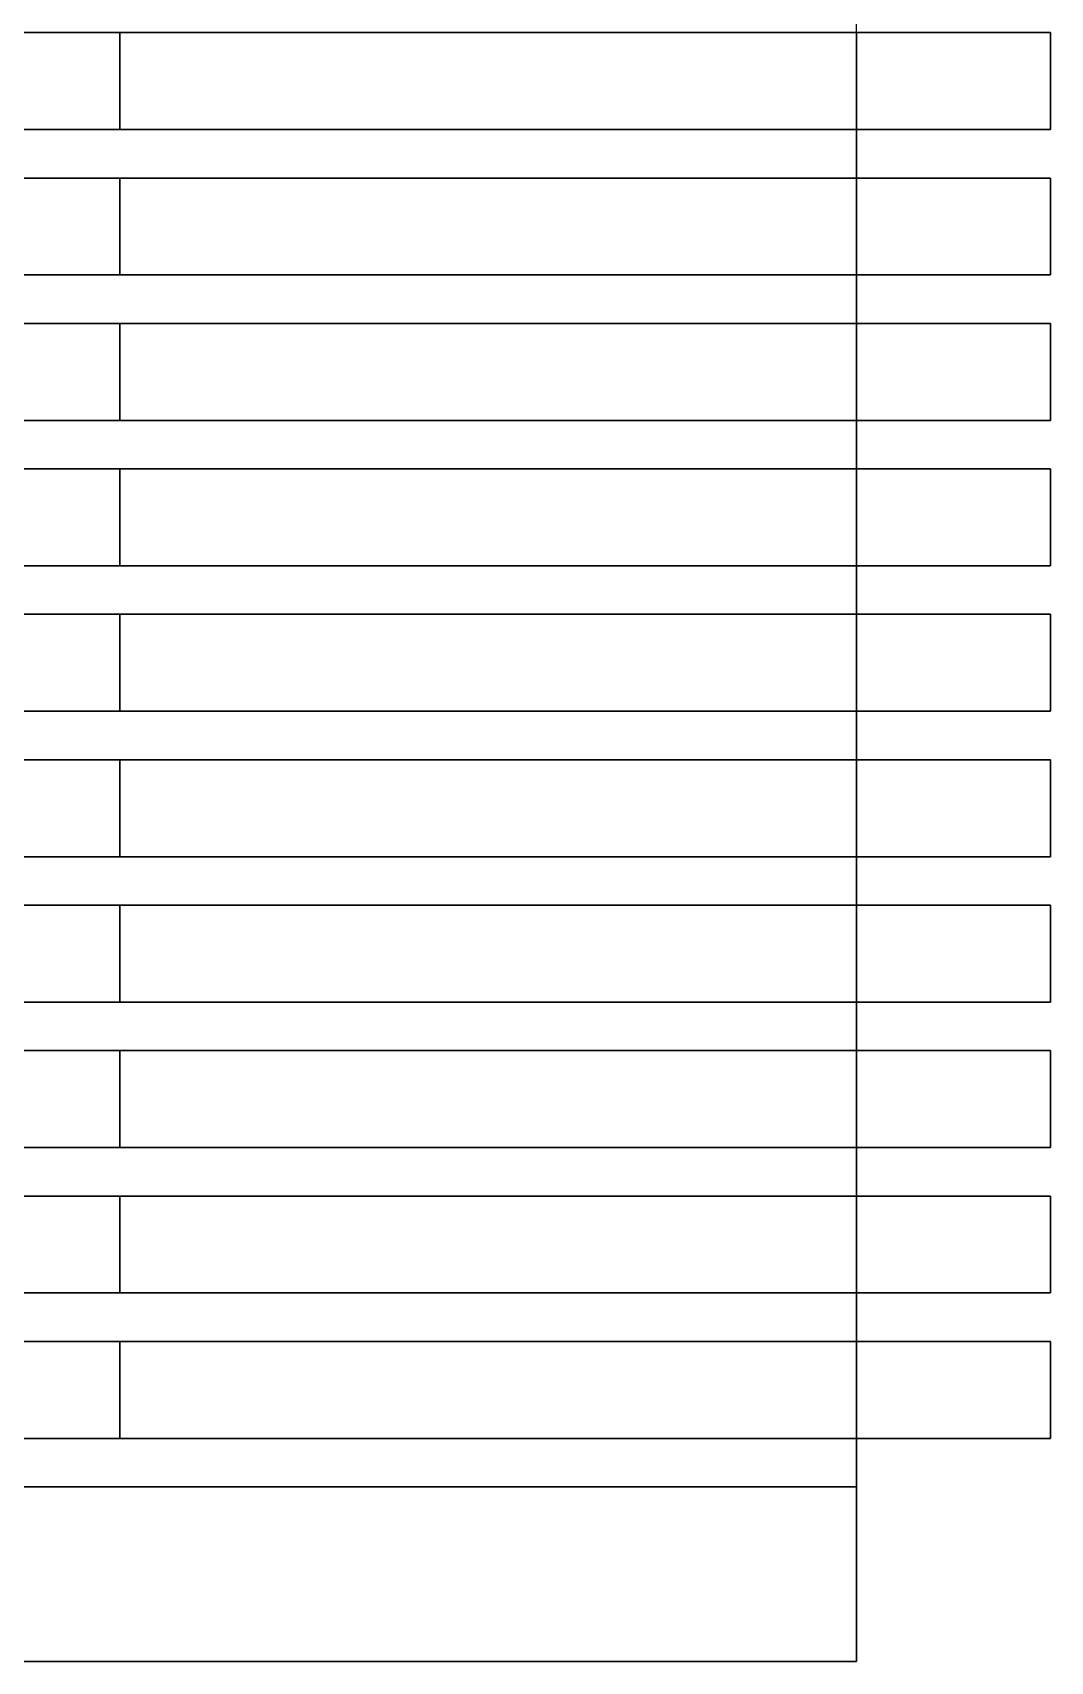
# Model space of a CAD drawing. Header units: millimetres. Extents: x -20 to 230, y -446 to 0.
# Drawn here: x 125 to 230, y -446 to -278 of the extents above; entities that cross this region are included whole.
import ezdxf

# ---------------------------------------------------------------- set-up
doc = ezdxf.new("R2010")
doc.units = ezdxf.units.MM
for name, color, linetype in [('1', 9, 'Continuous'), ('27', 7, 'Continuous'), ('Caixa', 250, 'Continuous')]:
    doc.layers.add(name, color=color, linetype=linetype)
for name, color, linetype, plot in [('2', 253, 'Continuous', False), ('3', 41, 'Continuous', False), ('4', 253, 'Continuous', False), ('5', 33, 'Continuous', False), ('6', 41, 'Continuous', False), ('7', 253, 'Continuous', False), ('8', 8, 'Continuous', False), ('9', 61, 'Continuous', False), ('Letra', 250, 'Continuous', False)]:
    doc.layers.add(name, color=color, linetype=linetype, plot=plot)

# ---------------------------------------------------------------- blocks, each defined once
blk = doc.blocks.new('2')
at = {"layer": 'Letra', "invisible_edges": 15}
for points in [[(210, -477.5, 130), (151.31, -477.5, 130), (151.31, -76, 130), (210, -76, 130)], [(151.31, -302.47, 130), (90.46, -302.47, 130), (90.86, -336.07, 130), (151.31, -336.07, 130)], [(151.31, -336.07, 130), (89.06, -346.4, 130), (87.77, -347.27, 130), (151.31, -347.27, 130)], [(87.83, -336.07, 130), (88.79, -336.69, 130), (89.45, -337.29, 130), (151.31, -336.07, 130)], [(151.31, -336.07, 130), (90.59, -344.38, 130), (89.83, -345.58, 130), (89.06, -346.4, 130)], [(89.45, -337.29, 130), (90.36, -338.5, 130), (90.83, -339.52, 130), (151.31, -336.07, 130)], [(91.2, -341.87, 130), (91.01, -343.2, 130), (90.59, -344.38, 130), (151.31, -336.07, 130)], [(90.83, -339.52, 130), (91.14, -340.76, 130), (91.2, -341.87, 130), (151.31, -336.07, 130)], [(87.77, -347.27, 130), (88.92, -348.29, 130), (89.64, -349.18, 130), (151.31, -347.27, 130)], [(151.31, -347.27, 130), (89.64, -349.18, 130), (90.24, -350.24, 130), (90.7, -351.47, 130)], [(90.7, -351.47, 130), (90.95, -352.85, 130), (90.95, -354.14, 130), (151.31, -347.27, 130)], [(151.31, -347.27, 130), (90.95, -354.14, 130), (90.75, -355.32, 130), (151.31, -355.32, 130)], [(89.8, -357.57, 130), (88.81, -368.93, 130), (151.31, -368.93, 130), (151.31, -355.32, 130)], [(151.31, -355.32, 130), (90.75, -355.32, 130), (90.39, -356.42, 130), (89.8, -357.57, 130)], [(88.81, -368.93, 130), (89.98, -370.98, 130), (90.64, -373.25, 130), (151.31, -368.93, 130)], [(151.31, -368.93, 130), (90.64, -373.25, 130), (90.77, -375.49, 130), (151.31, -375.49, 130)], [(90.4, -377.72, 130), (90.77, -375.49, 130), (151.31, -375.49, 130), (151.31, -397.5, 130)], [(90.4, -377.72, 130), (99.63, -401.82, 130), (151.31, -401.82, 130), (151.31, -397.5, 130)], [(151.31, -401.82, 130), (151.31, -477.5, 130), (105, -477.5, 130), (99.63, -401.82, 130)], [(0, -500, 130), (0, -477.5, 130), (210, -477.5, 130), (210, -500, 130)]]:
    blk.add_3dface(points, dxfattribs=at)

msp = doc.modelspace()

# ---------------------------------------------------------------- linework, layer by layer
at = {"layer": '1'}
for points in [[(134, -408, 115), (134, -398, 115), (230, -398, 115), (230, -408, 115)], [(134, -398, 115), (134, -398, 15), (230, -398, 15), (230, -398, 115)], [(134, -408, 15), (134, -398, 15), (230, -398, 15), (230, -408, 15)], [(134, -408, 115), (134, -398, 115), (134, -398, 15), (134, -408, 15)], [(230, -408, 115), (230, -398, 115), (230, -398, 15), (230, -408, 15)], [(134, -408, 115), (134, -408, 15), (230, -408, 15), (230, -408, 115)]]:
    msp.add_3dface(points, dxfattribs=at)
at = {"layer": '2'}
for points in [[(134, -393, 115), (134, -383, 115), (230, -383, 115), (230, -393, 115)], [(134, -383, 115), (134, -383, 15), (230, -383, 15), (230, -383, 115)], [(134, -393, 15), (134, -383, 15), (230, -383, 15), (230, -393, 15)], [(134, -393, 115), (134, -383, 115), (134, -383, 15), (134, -393, 15)], [(230, -393, 115), (230, -383, 115), (230, -383, 15), (230, -393, 15)], [(134, -393, 115), (134, -393, 15), (230, -393, 15), (230, -393, 115)]]:
    msp.add_3dface(points, dxfattribs=at)
at = {"layer": '27'}
for points in [[(134, -423, 115), (134, -413, 115), (230, -413, 115), (230, -423, 115)], [(134, -413, 115), (134, -413, 15), (230, -413, 15), (230, -413, 115)], [(134, -423, 15), (134, -413, 15), (230, -413, 15), (230, -423, 15)], [(134, -423, 115), (134, -413, 115), (134, -413, 15), (134, -423, 15)], [(230, -423, 115), (230, -413, 115), (230, -413, 15), (230, -423, 15)], [(134, -423, 115), (134, -423, 15), (230, -423, 15), (230, -423, 115)]]:
    msp.add_3dface(points, dxfattribs=at)
at = {"layer": '3'}
for points in [[(134, -378, 115), (134, -368, 115), (230, -368, 115), (230, -378, 115)], [(134, -368, 115), (134, -368, 15), (230, -368, 15), (230, -368, 115)], [(134, -378, 15), (134, -368, 15), (230, -368, 15), (230, -378, 15)], [(134, -378, 115), (134, -368, 115), (134, -368, 15), (134, -378, 15)], [(230, -378, 115), (230, -368, 115), (230, -368, 15), (230, -378, 15)], [(134, -378, 115), (134, -378, 15), (230, -378, 15), (230, -378, 115)]]:
    msp.add_3dface(points, dxfattribs=at)
at = {"layer": '4'}
for points in [[(134, -363, 115), (134, -353, 115), (230, -353, 115), (230, -363, 115)], [(134, -353, 115), (134, -353, 15), (230, -353, 15), (230, -353, 115)], [(134, -363, 15), (134, -353, 15), (230, -353, 15), (230, -363, 15)], [(134, -363, 115), (134, -353, 115), (134, -353, 15), (134, -363, 15)], [(230, -363, 115), (230, -353, 115), (230, -353, 15), (230, -363, 15)], [(134, -363, 115), (134, -363, 15), (230, -363, 15), (230, -363, 115)]]:
    msp.add_3dface(points, dxfattribs=at)
at = {"layer": '5'}
for points in [[(134, -348, 115), (134, -338, 115), (230, -338, 115), (230, -348, 115)], [(134, -338, 115), (134, -338, 15), (230, -338, 15), (230, -338, 115)], [(134, -348, 15), (134, -338, 15), (230, -338, 15), (230, -348, 15)], [(134, -348, 115), (134, -338, 115), (134, -338, 15), (134, -348, 15)], [(230, -348, 115), (230, -338, 115), (230, -338, 15), (230, -348, 15)], [(134, -348, 115), (134, -348, 15), (230, -348, 15), (230, -348, 115)]]:
    msp.add_3dface(points, dxfattribs=at)
at = {"layer": '6'}
for points in [[(134, -333, 115), (134, -323, 115), (230, -323, 115), (230, -333, 115)], [(134, -323, 115), (134, -323, 15), (230, -323, 15), (230, -323, 115)], [(134, -333, 15), (134, -323, 15), (230, -323, 15), (230, -333, 15)], [(134, -333, 115), (134, -323, 115), (134, -323, 15), (134, -333, 15)], [(230, -333, 115), (230, -323, 115), (230, -323, 15), (230, -333, 15)], [(134, -333, 115), (134, -333, 15), (230, -333, 15), (230, -333, 115)]]:
    msp.add_3dface(points, dxfattribs=at)
at = {"layer": '7'}
for points in [[(134, -318, 115), (134, -308, 115), (230, -308, 115), (230, -318, 115)], [(134, -308, 115), (134, -308, 15), (230, -308, 15), (230, -308, 115)], [(134, -318, 15), (134, -308, 15), (230, -308, 15), (230, -318, 15)], [(134, -318, 115), (134, -308, 115), (134, -308, 15), (134, -318, 15)], [(230, -318, 115), (230, -308, 115), (230, -308, 15), (230, -318, 15)], [(134, -318, 115), (134, -318, 15), (230, -318, 15), (230, -318, 115)]]:
    msp.add_3dface(points, dxfattribs=at)
at = {"layer": '8'}
for points in [[(134, -303, 115), (134, -293, 115), (230, -293, 115), (230, -303, 115)], [(134, -293, 115), (134, -293, 15), (230, -293, 15), (230, -293, 115)], [(134, -303, 15), (134, -293, 15), (230, -293, 15), (230, -303, 15)], [(134, -303, 115), (134, -293, 115), (134, -293, 15), (134, -303, 15)], [(230, -303, 115), (230, -293, 115), (230, -293, 15), (230, -303, 15)], [(134, -303, 115), (134, -303, 15), (230, -303, 15), (230, -303, 115)]]:
    msp.add_3dface(points, dxfattribs=at)
at = {"layer": '9'}
for points in [[(134, -288, 115), (134, -278, 115), (230, -278, 115), (230, -288, 115)], [(134, -278, 115), (134, -278, 15), (230, -278, 15), (230, -278, 115)], [(134, -288, 15), (134, -278, 15), (230, -278, 15), (230, -288, 15)], [(134, -288, 115), (134, -278, 115), (134, -278, 15), (134, -288, 15)], [(230, -288, 115), (230, -278, 115), (230, -278, 15), (230, -288, 15)], [(134, -288, 115), (134, -288, 15), (230, -288, 15), (230, -288, 115)]]:
    msp.add_3dface(points, dxfattribs=at)
at = {"layer": 'Caixa'}
for p, q in [((0, -446), (210, -446)), ((210, -446, 130), (0, -446, 130)), ((210, -446), (210, -446, 130))]:
    msp.add_line(p, q, dxfattribs=at)
for points in [[(0, 0), (0, -446), (210, -446), (210, 0)], [(0, -278, 115), (0, -288, 115), (210, -288, 115), (210, -278, 115)], [(210, -278, 15), (210, -288, 15), (0, -288, 15), (0, -278, 15)], [(210, -293, 112), (210, -288, 112), (0, -288, 112), (0, -293, 112)], [(0, -288, 115), (0, -288, 112), (210, -288, 112), (210, -288, 115)], [(0, -293, 18), (0, -288, 18), (210, -288, 18), (210, -293, 18)], [(210, -288, 15), (210, -288, 18), (0, -288, 18), (0, -288, 15)], [(0, -293, 112), (0, -293, 115), (210, -293, 115), (210, -293, 112)], [(0, -293, 115), (0, -303, 115), (210, -303, 115), (210, -293, 115)], [(210, -293, 18), (210, -293, 15), (0, -293, 15), (0, -293, 18)], [(210, -293, 15), (210, -303, 15), (0, -303, 15), (0, -293, 15)], [(210, -308, 112), (210, -303, 112), (0, -303, 112), (0, -308, 112)], [(0, -303, 115), (0, -303, 112), (210, -303, 112), (210, -303, 115)], [(0, -308, 18), (0, -303, 18), (210, -303, 18), (210, -308, 18)], [(210, -303, 15), (210, -303, 18), (0, -303, 18), (0, -303, 15)], [(0, -308, 112), (0, -308, 115), (210, -308, 115), (210, -308, 112)], [(0, -308, 115), (0, -318, 115), (210, -318, 115), (210, -308, 115)], [(210, -308, 18), (210, -308, 15), (0, -308, 15), (0, -308, 18)], [(210, -308, 15), (210, -318, 15), (0, -318, 15), (0, -308, 15)], [(210, -323, 112), (210, -318, 112), (0, -318, 112), (0, -323, 112)], [(0, -318, 115), (0, -318, 112), (210, -318, 112), (210, -318, 115)], [(0, -323, 18), (0, -318, 18), (210, -318, 18), (210, -323, 18)], [(210, -318, 15), (210, -318, 18), (0, -318, 18), (0, -318, 15)], [(0, -323, 112), (0, -323, 115), (210, -323, 115), (210, -323, 112)], [(0, -323, 115), (0, -333, 115), (210, -333, 115), (210, -323, 115)], [(210, -323, 18), (210, -323, 15), (0, -323, 15), (0, -323, 18)], [(210, -323, 15), (210, -333, 15), (0, -333, 15), (0, -323, 15)], [(210, -338, 112), (210, -333, 112), (0, -333, 112), (0, -338, 112)], [(0, -333, 115), (0, -333, 112), (210, -333, 112), (210, -333, 115)], [(0, -338, 18), (0, -333, 18), (210, -333, 18), (210, -338, 18)], [(210, -333, 15), (210, -333, 18), (0, -333, 18), (0, -333, 15)], [(0, -338, 112), (0, -338, 115), (210, -338, 115), (210, -338, 112)], [(0, -338, 115), (0, -348, 115), (210, -348, 115), (210, -338, 115)], [(210, -338, 18), (210, -338, 15), (0, -338, 15), (0, -338, 18)], [(210, -338, 15), (210, -348, 15), (0, -348, 15), (0, -338, 15)], [(210, -353, 112), (210, -348, 112), (0, -348, 112), (0, -353, 112)], [(0, -348, 115), (0, -348, 112), (210, -348, 112), (210, -348, 115)], [(0, -353, 18), (0, -348, 18), (210, -348, 18), (210, -353, 18)], [(210, -348, 15), (210, -348, 18), (0, -348, 18), (0, -348, 15)], [(0, -353, 112), (0, -353, 115), (210, -353, 115), (210, -353, 112)], [(0, -353, 115), (0, -363, 115), (210, -363, 115), (210, -353, 115)], [(210, -353, 18), (210, -353, 15), (0, -353, 15), (0, -353, 18)], [(210, -353, 15), (210, -363, 15), (0, -363, 15), (0, -353, 15)], [(210, -368, 112), (210, -363, 112), (0, -363, 112), (0, -368, 112)], [(0, -363, 115), (0, -363, 112), (210, -363, 112), (210, -363, 115)], [(0, -368, 18), (0, -363, 18), (210, -363, 18), (210, -368, 18)], [(210, -363, 15), (210, -363, 18), (0, -363, 18), (0, -363, 15)], [(0, -368, 112), (0, -368, 115), (210, -368, 115), (210, -368, 112)], [(0, -368, 115), (0, -378, 115), (210, -378, 115), (210, -368, 115)], [(210, -368, 18), (210, -368, 15), (0, -368, 15), (0, -368, 18)], [(210, -368, 15), (210, -378, 15), (0, -378, 15), (0, -368, 15)], [(210, -383, 112), (210, -378, 112), (0, -378, 112), (0, -383, 112)], [(0, -378, 115), (0, -378, 112), (210, -378, 112), (210, -378, 115)], [(0, -383, 18), (0, -378, 18), (210, -378, 18), (210, -383, 18)], [(210, -378, 15), (210, -378, 18), (0, -378, 18), (0, -378, 15)], [(0, -383, 112), (0, -383, 115), (210, -383, 115), (210, -383, 112)], [(0, -383, 115), (0, -393, 115), (210, -393, 115), (210, -383, 115)], [(210, -383, 18), (210, -383, 15), (0, -383, 15), (0, -383, 18)], [(210, -383, 15), (210, -393, 15), (0, -393, 15), (0, -383, 15)], [(210, -398, 112), (210, -393, 112), (0, -393, 112), (0, -398, 112)], [(0, -393, 115), (0, -393, 112), (210, -393, 112), (210, -393, 115)], [(0, -398, 18), (0, -393, 18), (210, -393, 18), (210, -398, 18)], [(210, -393, 15), (210, -393, 18), (0, -393, 18), (0, -393, 15)], [(0, -398, 112), (0, -398, 115), (210, -398, 115), (210, -398, 112)], [(0, -398, 115), (0, -408, 115), (210, -408, 115), (210, -398, 115)], [(210, -398, 18), (210, -398, 15), (0, -398, 15), (0, -398, 18)], [(210, -398, 15), (210, -408, 15), (0, -408, 15), (0, -398, 15)], [(210, -413, 112), (210, -408, 112), (0, -408, 112), (0, -413, 112)], [(0, -408, 115), (0, -408, 112), (210, -408, 112), (210, -408, 115)], [(0, -413, 18), (0, -408, 18), (210, -408, 18), (210, -413, 18)], [(210, -408, 15), (210, -408, 18), (0, -408, 18), (0, -408, 15)], [(0, -413, 112), (0, -413, 115), (210, -413, 115), (210, -413, 112)], [(0, -413, 115), (0, -423, 115), (210, -423, 115), (210, -413, 115)], [(210, -413, 18), (210, -413, 15), (0, -413, 15), (0, -413, 18)], [(210, -413, 15), (210, -423, 15), (0, -423, 15), (0, -413, 15)], [(210, -428, 112), (210, -423, 112), (0, -423, 112), (0, -428, 112)], [(0, -423, 115), (0, -423, 112), (210, -423, 112), (210, -423, 115)], [(0, -428, 18), (0, -423, 18), (210, -423, 18), (210, -428, 18)], [(210, -423, 15), (210, -423, 18), (0, -423, 18), (0, -423, 15)]]:
    msp.add_3dface(points, dxfattribs=at)
for points, invisible_edges in [([(210, -278, 115), (210, -278, 130), (210, -288, 130), (210, -288, 115)], 5), ([(210, -288, 115), (210, -288, 130), (210, -278, 130), (210, -278, 115)], 5), ([(210, -278, 15), (210, -278), (210, -288), (210, -288, 15)], 5), ([(210, -288, 15), (210, -288), (210, -278), (210, -278, 15)], 5), ([(210, -288, 130), (210, -293, 130), (210, -293, 115), (210, -288, 115)], 14), ([(210, -288, 112), (210, -293, 112), (210, -293, 115), (210, -288, 115)], 4), ([(210, -288, 115), (210, -293, 115), (210, -293, 130), (210, -288, 130)], 11), ([(210, -288, 115), (210, -293, 115), (210, -293, 112), (210, -288, 112)], 1), ([(210, -288), (210, -293), (210, -293, 15), (210, -288, 15)], 14), ([(210, -288, 18), (210, -293, 18), (210, -293, 15), (210, -288, 15)], 4), ([(210, -288, 15), (210, -293, 15), (210, -293), (210, -288)], 11), ([(210, -288, 15), (210, -293, 15), (210, -293, 18), (210, -288, 18)], 1), ([(210, -293, 115), (210, -293, 130), (210, -303, 130), (210, -303, 115)], 5), ([(210, -303, 115), (210, -303, 130), (210, -293, 130), (210, -293, 115)], 5), ([(210, -293, 15), (210, -293), (210, -303), (210, -303, 15)], 5), ([(210, -303, 15), (210, -303), (210, -293), (210, -293, 15)], 5), ([(210, -303, 130), (210, -308, 130), (210, -308, 115), (210, -303, 115)], 14), ([(210, -303, 112), (210, -308, 112), (210, -308, 115), (210, -303, 115)], 4), ([(210, -303, 115), (210, -308, 115), (210, -308, 130), (210, -303, 130)], 11), ([(210, -303, 115), (210, -308, 115), (210, -308, 112), (210, -303, 112)], 1), ([(210, -303), (210, -308), (210, -308, 15), (210, -303, 15)], 14), ([(210, -303, 18), (210, -308, 18), (210, -308, 15), (210, -303, 15)], 4), ([(210, -303, 15), (210, -308, 15), (210, -308), (210, -303)], 11), ([(210, -303, 15), (210, -308, 15), (210, -308, 18), (210, -303, 18)], 1), ([(210, -308, 115), (210, -308, 130), (210, -318, 130), (210, -318, 115)], 5), ([(210, -318, 115), (210, -318, 130), (210, -308, 130), (210, -308, 115)], 5), ([(210, -308, 15), (210, -308), (210, -318), (210, -318, 15)], 5), ([(210, -318, 15), (210, -318), (210, -308), (210, -308, 15)], 5), ([(210, -318, 130), (210, -323, 130), (210, -323, 115), (210, -318, 115)], 14), ([(210, -318, 112), (210, -323, 112), (210, -323, 115), (210, -318, 115)], 4), ([(210, -318, 115), (210, -323, 115), (210, -323, 130), (210, -318, 130)], 11), ([(210, -318, 115), (210, -323, 115), (210, -323, 112), (210, -318, 112)], 1), ([(210, -318), (210, -323), (210, -323, 15), (210, -318, 15)], 14), ([(210, -318, 18), (210, -323, 18), (210, -323, 15), (210, -318, 15)], 4), ([(210, -318, 15), (210, -323, 15), (210, -323), (210, -318)], 11), ([(210, -318, 15), (210, -323, 15), (210, -323, 18), (210, -318, 18)], 1), ([(210, -323, 115), (210, -323, 130), (210, -333, 130), (210, -333, 115)], 5), ([(210, -333, 115), (210, -333, 130), (210, -323, 130), (210, -323, 115)], 5), ([(210, -323, 15), (210, -323), (210, -333), (210, -333, 15)], 5), ([(210, -333, 15), (210, -333), (210, -323), (210, -323, 15)], 5), ([(210, -333, 130), (210, -338, 130), (210, -338, 115), (210, -333, 115)], 14), ([(210, -333, 112), (210, -338, 112), (210, -338, 115), (210, -333, 115)], 4), ([(210, -333, 115), (210, -338, 115), (210, -338, 130), (210, -333, 130)], 11), ([(210, -333, 115), (210, -338, 115), (210, -338, 112), (210, -333, 112)], 1), ([(210, -333), (210, -338), (210, -338, 15), (210, -333, 15)], 14), ([(210, -333, 18), (210, -338, 18), (210, -338, 15), (210, -333, 15)], 4), ([(210, -333, 15), (210, -338, 15), (210, -338), (210, -333)], 11), ([(210, -333, 15), (210, -338, 15), (210, -338, 18), (210, -333, 18)], 1), ([(210, -338, 115), (210, -338, 130), (210, -348, 130), (210, -348, 115)], 5), ([(210, -348, 115), (210, -348, 130), (210, -338, 130), (210, -338, 115)], 5), ([(210, -338, 15), (210, -338), (210, -348), (210, -348, 15)], 5), ([(210, -348, 15), (210, -348), (210, -338), (210, -338, 15)], 5), ([(210, -348, 130), (210, -353, 130), (210, -353, 115), (210, -348, 115)], 14), ([(210, -348, 112), (210, -353, 112), (210, -353, 115), (210, -348, 115)], 4), ([(210, -348, 115), (210, -353, 115), (210, -353, 130), (210, -348, 130)], 11), ([(210, -348, 115), (210, -353, 115), (210, -353, 112), (210, -348, 112)], 1), ([(210, -348), (210, -353), (210, -353, 15), (210, -348, 15)], 14), ([(210, -348, 18), (210, -353, 18), (210, -353, 15), (210, -348, 15)], 4), ([(210, -348, 15), (210, -353, 15), (210, -353), (210, -348)], 11), ([(210, -348, 15), (210, -353, 15), (210, -353, 18), (210, -348, 18)], 1), ([(210, -353, 115), (210, -353, 130), (210, -363, 130), (210, -363, 115)], 5), ([(210, -363, 115), (210, -363, 130), (210, -353, 130), (210, -353, 115)], 5), ([(210, -353, 15), (210, -353), (210, -363), (210, -363, 15)], 5), ([(210, -363, 15), (210, -363), (210, -353), (210, -353, 15)], 5), ([(210, -363, 130), (210, -368, 130), (210, -368, 115), (210, -363, 115)], 14), ([(210, -363, 112), (210, -368, 112), (210, -368, 115), (210, -363, 115)], 4), ([(210, -363, 115), (210, -368, 115), (210, -368, 130), (210, -363, 130)], 11), ([(210, -363, 115), (210, -368, 115), (210, -368, 112), (210, -363, 112)], 1), ([(210, -363), (210, -368), (210, -368, 15), (210, -363, 15)], 14), ([(210, -363, 18), (210, -368, 18), (210, -368, 15), (210, -363, 15)], 4), ([(210, -363, 15), (210, -368, 15), (210, -368), (210, -363)], 11), ([(210, -363, 15), (210, -368, 15), (210, -368, 18), (210, -363, 18)], 1), ([(210, -368, 115), (210, -368, 130), (210, -378, 130), (210, -378, 115)], 5), ([(210, -378, 115), (210, -378, 130), (210, -368, 130), (210, -368, 115)], 5), ([(210, -368, 15), (210, -368), (210, -378), (210, -378, 15)], 5), ([(210, -378, 15), (210, -378), (210, -368), (210, -368, 15)], 5), ([(210, -378, 130), (210, -383, 130), (210, -383, 115), (210, -378, 115)], 14), ([(210, -378, 112), (210, -383, 112), (210, -383, 115), (210, -378, 115)], 4), ([(210, -378, 115), (210, -383, 115), (210, -383, 130), (210, -378, 130)], 11), ([(210, -378, 115), (210, -383, 115), (210, -383, 112), (210, -378, 112)], 1), ([(210, -378), (210, -383), (210, -383, 15), (210, -378, 15)], 14), ([(210, -378, 18), (210, -383, 18), (210, -383, 15), (210, -378, 15)], 4), ([(210, -378, 15), (210, -383, 15), (210, -383), (210, -378)], 11), ([(210, -378, 15), (210, -383, 15), (210, -383, 18), (210, -378, 18)], 1), ([(210, -383, 115), (210, -383, 130), (210, -393, 130), (210, -393, 115)], 5), ([(210, -393, 115), (210, -393, 130), (210, -383, 130), (210, -383, 115)], 5), ([(210, -383, 15), (210, -383), (210, -393), (210, -393, 15)], 5), ([(210, -393, 15), (210, -393), (210, -383), (210, -383, 15)], 5), ([(210, -393, 130), (210, -398, 130), (210, -398, 115), (210, -393, 115)], 14), ([(210, -393, 112), (210, -398, 112), (210, -398, 115), (210, -393, 115)], 4), ([(210, -393, 115), (210, -398, 115), (210, -398, 130), (210, -393, 130)], 11), ([(210, -393, 115), (210, -398, 115), (210, -398, 112), (210, -393, 112)], 1), ([(210, -393), (210, -398), (210, -398, 15), (210, -393, 15)], 14), ([(210, -393, 18), (210, -398, 18), (210, -398, 15), (210, -393, 15)], 4), ([(210, -393, 15), (210, -398, 15), (210, -398), (210, -393)], 11), ([(210, -393, 15), (210, -398, 15), (210, -398, 18), (210, -393, 18)], 1), ([(210, -398, 115), (210, -398, 130), (210, -408, 130), (210, -408, 115)], 5), ([(210, -408, 115), (210, -408, 130), (210, -398, 130), (210, -398, 115)], 5), ([(210, -398, 15), (210, -398), (210, -408), (210, -408, 15)], 5), ([(210, -408, 15), (210, -408), (210, -398), (210, -398, 15)], 5), ([(210, -408, 130), (210, -413, 130), (210, -413, 115), (210, -408, 115)], 14), ([(210, -408, 112), (210, -413, 112), (210, -413, 115), (210, -408, 115)], 4), ([(210, -408, 115), (210, -413, 115), (210, -413, 130), (210, -408, 130)], 11), ([(210, -408, 115), (210, -413, 115), (210, -413, 112), (210, -408, 112)], 1), ([(210, -408), (210, -413), (210, -413, 15), (210, -408, 15)], 14), ([(210, -408, 18), (210, -413, 18), (210, -413, 15), (210, -408, 15)], 4), ([(210, -408, 15), (210, -413, 15), (210, -413), (210, -408)], 11), ([(210, -408, 15), (210, -413, 15), (210, -413, 18), (210, -408, 18)], 1), ([(210, -413, 115), (210, -413, 130), (210, -423, 130), (210, -423, 115)], 5), ([(210, -423, 115), (210, -423, 130), (210, -413, 130), (210, -413, 115)], 5), ([(210, -413, 15), (210, -413), (210, -423), (210, -423, 15)], 5), ([(210, -423, 15), (210, -423), (210, -413), (210, -413, 15)], 5), ([(210, -423, 115), (210, -423, 130), (210, -446, 130), (210, -446, 115)], 9), ([(210, -446, 115), (210, -446, 130), (210, -423, 130), (210, -423, 115)], 12), ([(210, -423, 15), (210, -423), (210, -446), (210, -446, 15)], 9), ([(210, -446, 15), (210, -446), (210, -423), (210, -423, 15)], 12), ([(210, -423, 112), (210, -428, 112), (210, -428, 115), (210, -423, 115)], 6), ([(210, -423, 15), (210, -428, 15), (210, -428, 18), (210, -423, 18)], 3), ([(210, -428, 112), (0, -428, 112), (0, -428, 18), (210, -428, 18)], 15), ([(210, -428, 112), (210, -446, 115), (210, -446, 15), (210, -428, 18)], 5), ([(210, -428, 112), (210, -428, 115), (210, -446, 115)], 15), ([(210, -446, 15), (210, -446, 15), (210, -428, 15), (210, -428, 18)], 15), ([(210, -446, 130), (210, -446), (122.5, -446), (122.5, -446, 130)], 15)]:
    msp.add_3dface(points, dxfattribs=dict(at, invisible_edges=invisible_edges))

# ---------------------------------------------------------------- block references
at = {"layer": 'Letra'}
msp.add_blockref('2', (0, 54), dxfattribs=at)

doc.saveas('drawing.dxf')
